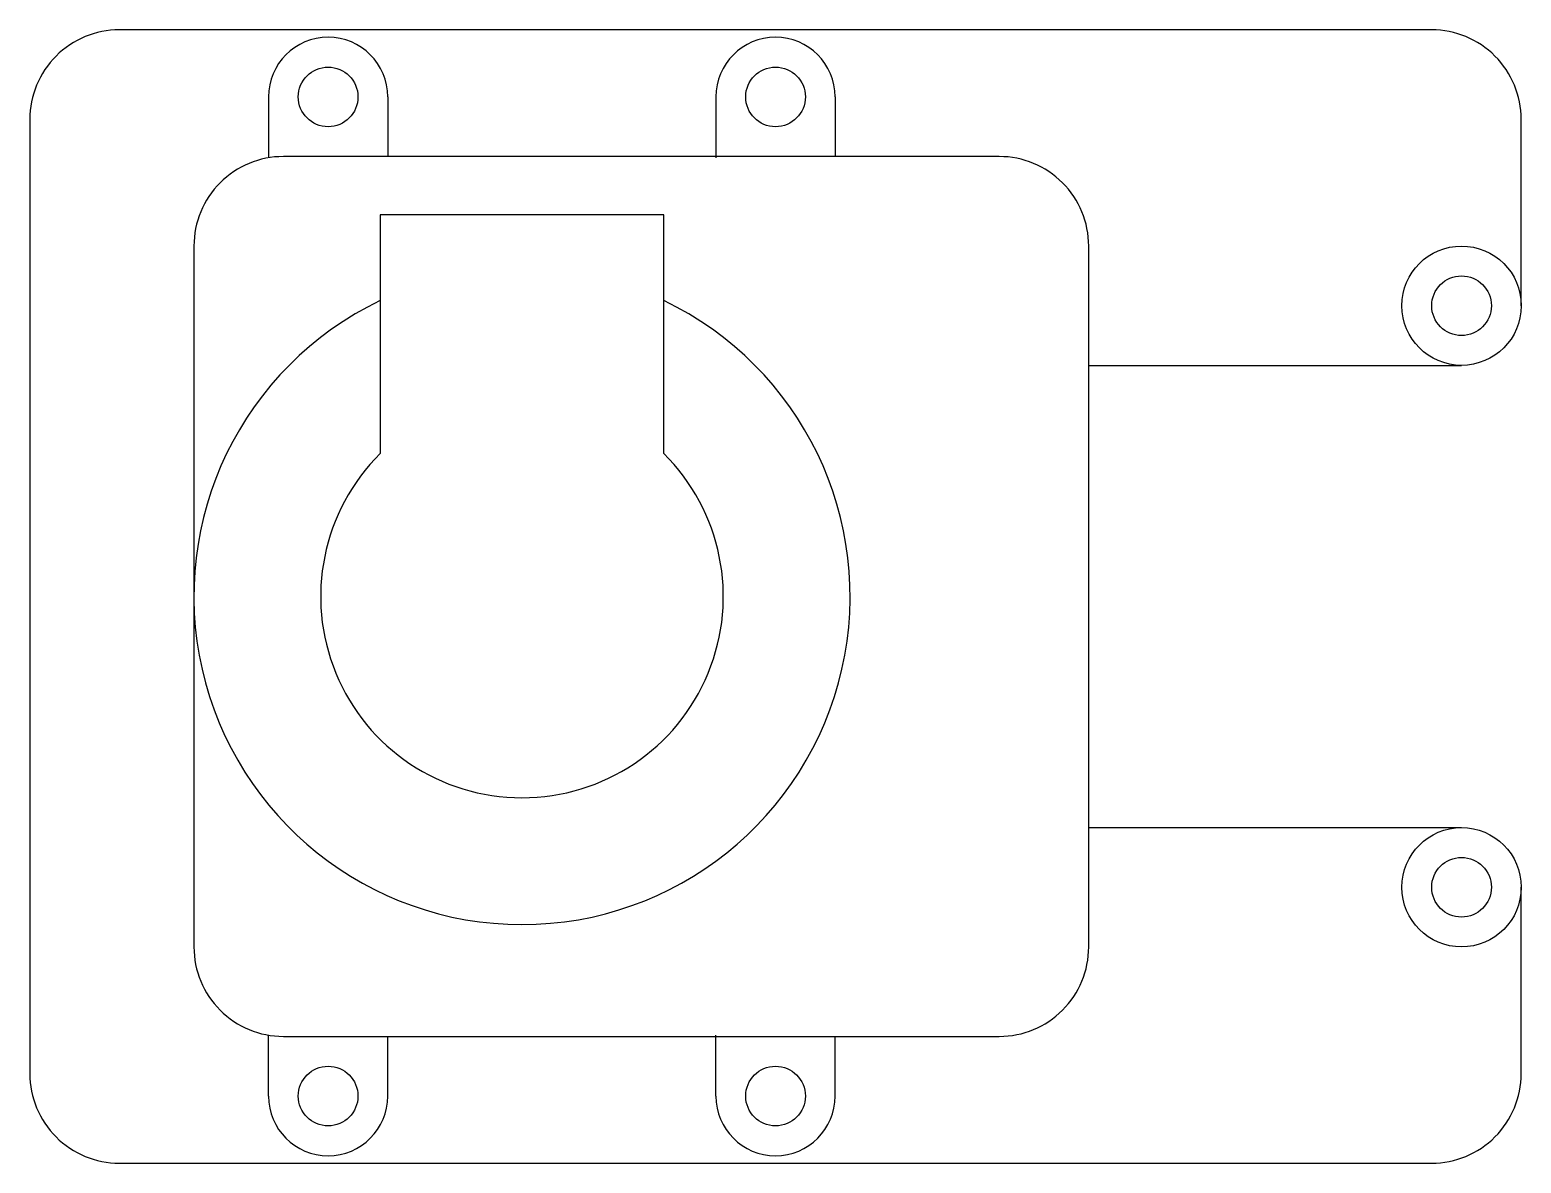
# Model space of a CAD drawing. Header units: millimetres. Extents: x 2128 to 2328, y 1279 to 1431.
import ezdxf

# ---------------------------------------------------------------- set-up
doc = ezdxf.new("R2010")
doc.units = ezdxf.units.MM

msp = doc.modelspace()

# ---------------------------------------------------------------- linework, layer by layer
for p, q in [((2159.65, 1422.43), (2159.65, 1414.26)), ((2175.65, 1422.43), (2175.65, 1414.43)), ((2219.65, 1422.43), (2219.65, 1414.26)), ((2235.65, 1422.43), (2235.65, 1414.43)), ((2269.65, 1386.43), (2319.65, 1386.43)), ((2269.65, 1324.43), (2319.65, 1324.43)), ((2159.65, 1288.43), (2159.65, 1296.59)), ((2175.65, 1288.43), (2175.65, 1296.43)), ((2219.65, 1288.43), (2219.65, 1296.59)), ((2235.65, 1288.43), (2235.65, 1296.43))]:
    msp.add_line(p, q)
msp.add_lwpolyline([(2327.65, 1394.43), (2327.65, 1419.43, 0.414214), (2315.65, 1431.43), (2139.65, 1431.43, 0.414214), (2127.65, 1419.43), (2127.65, 1291.43, 0.414214), (2139.65, 1279.43), (2315.65, 1279.43, 0.414214), (2327.65, 1291.43), (2327.65, 1316.43)], format="xyb")
msp.add_lwpolyline([(2161.65, 1296.43), (2257.65, 1296.43, 0.414214), (2269.65, 1308.43), (2269.65, 1402.43, 0.414214), (2257.65, 1414.43), (2161.65, 1414.43, 0.414214), (2149.65, 1402.43), (2149.65, 1308.43, 0.414214)], format="xyb", close=True)
msp.add_lwpolyline([(2212.65, 1374.61), (2212.65, 1406.61), (2174.65, 1406.61), (2174.65, 1374.61)])
for centre, radius in [((2167.65, 1422.43), 4), ((2227.65, 1422.43), 4), ((2319.65, 1394.43), 8), ((2319.65, 1394.43), 4), ((2319.65, 1316.43), 8), ((2319.65, 1316.43), 4), ((2167.65, 1288.43), 4), ((2227.65, 1288.43), 4)]:
    msp.add_circle(centre, radius)
for centre, radius, start, end in [((2167.65, 1422.43), 8, 0, 180), ((2227.65, 1422.43), 8, 0, 180), ((2193.65, 1355.43), 44, 115.583, 64.417), ((2193.65, 1355.43), 27, 134.7249, 45.2751), ((2167.65, 1288.43), 8, 180, 0), ((2227.65, 1288.43), 8, 180, 0)]:
    msp.add_arc(centre, radius, start, end)

doc.saveas('drawing.dxf')
